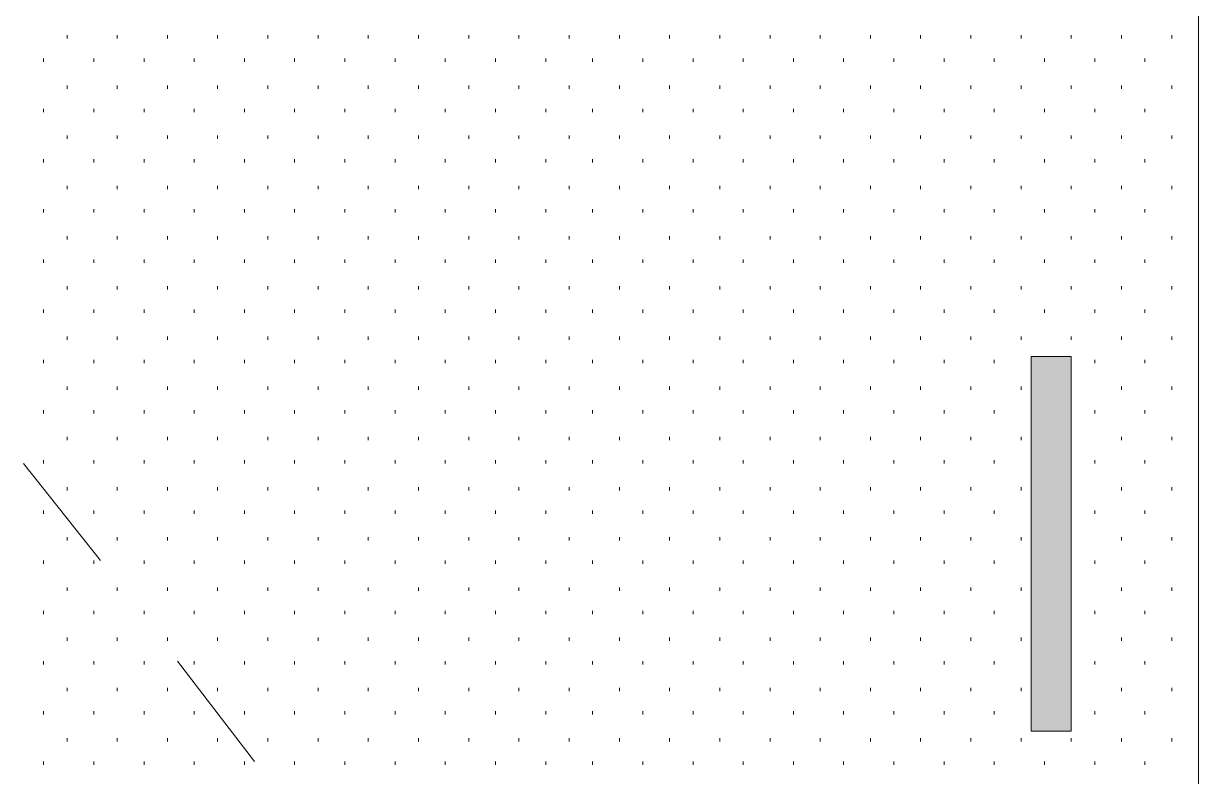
# Model space of a CAD drawing. Header units: inches. Extents: x -6061 to 13621, y -296 to 7483.
# Drawn here: x -5425.58 to -5397.47, y 636.41 to 654.43 of the extents above; entities that cross this region are included whole.
import ezdxf
from ezdxf.xclip import XClip

# ---------------------------------------------------------------- set-up
doc = ezdxf.new("R2010")
doc.units = ezdxf.units.IN
doc.header["$MEASUREMENT"] = 0
doc.header["$XCLIPFRAME"] = 0
doc.layers.get('0').update_dxf_attribs({"linetype": 'CONTINUOUS'})

# ---------------------------------------------------------------- blocks, each defined once
blk = doc.blocks.new('MF6_2')
at = {"true_color": 0xffffff}
blk.add_hatch(color=7, dxfattribs=at).paths.add_polyline_path([(332.486, 477.986), (351.536, 477.986), (351.536, 527.431), (332.486, 527.431)])

msp = doc.modelspace()

# ---------------------------------------------------------------- linework, layer by layer
at = {"color": 7, "linetype": 'Continuous', "lineweight": 9, "true_color": 0x000007}
for p, q in [((-5397.46881, 703.48371), (-5397.46881, 607.4552)), ((-5397.46881, 701.0009), (-5397.46881, 607.4552)), ((-5401.47334, 646.45928), (-5401.47334, 637.48914)), ((-5400.51225, 646.45928), (-5401.47334, 646.45928)), ((-5401.47334, 646.45928), (-5400.51225, 646.45928)), ((-5401.47334, 637.48914), (-5401.47334, 646.45928)), ((-5400.51225, 637.48914), (-5400.51225, 646.45928)), ((-5400.51225, 646.45928), (-5400.51225, 637.48914)), ((-5423.7385, 641.57376), (-5425.58058, 643.89638)), ((-5420.05433, 636.76833), (-5421.89642, 639.17104)), ((-5401.47334, 637.48914), (-5400.51225, 637.48914)), ((-5400.51225, 637.48914), (-5401.47334, 637.48914))]:
    msp.add_line(p, q, dxfattribs=at)
at = {"color": 7, "linetype": 'Continuous', "lineweight": 9, "true_color": 0xffffff}
for p, q in [((-5424.5394, 654.06787), (-5424.5394, 654.14796)), ((-5423.33805, 654.06787), (-5423.33805, 654.14796)), ((-5422.13669, 654.06787), (-5422.13669, 654.14796)), ((-5420.93533, 654.06787), (-5420.93533, 654.14796)), ((-5419.73397, 654.06787), (-5419.73397, 654.14796)), ((-5418.53262, 654.06787), (-5418.53262, 654.14796)), ((-5417.33126, 654.06787), (-5417.33126, 654.14796)), ((-5416.1299, 654.06787), (-5416.1299, 654.14796)), ((-5414.92854, 654.06787), (-5414.92854, 654.14796)), ((-5413.72719, 654.06787), (-5413.72719, 654.14796)), ((-5412.52583, 654.06787), (-5412.52583, 654.14796)), ((-5411.32447, 654.06787), (-5411.32447, 654.14796)), ((-5410.12311, 654.06787), (-5410.12311, 654.14796)), ((-5408.92176, 654.06787), (-5408.92176, 654.14796)), ((-5407.7204, 654.06787), (-5407.7204, 654.14796)), ((-5406.51904, 654.06787), (-5406.51904, 654.14796)), ((-5405.31768, 654.06787), (-5405.31768, 654.14796)), ((-5404.11633, 654.06787), (-5404.11633, 654.14796)), ((-5402.91497, 654.06787), (-5402.91497, 654.14796)), ((-5401.71361, 654.06787), (-5401.71361, 654.14796)), ((-5400.51225, 654.06787), (-5400.51225, 654.14796)), ((-5399.3109, 654.06787), (-5399.3109, 654.14796)), ((-5398.10954, 654.06787), (-5398.10954, 654.14796)), ((-5425.10004, 653.50724), (-5425.10004, 653.58733)), ((-5423.89868, 653.50724), (-5423.89868, 653.58733)), ((-5422.69732, 653.50724), (-5422.69732, 653.58733)), ((-5421.49596, 653.50724), (-5421.49596, 653.58733)), ((-5420.29461, 653.50724), (-5420.29461, 653.58733)), ((-5419.09325, 653.50724), (-5419.09325, 653.58733)), ((-5417.89189, 653.50724), (-5417.89189, 653.58733)), ((-5416.69053, 653.50724), (-5416.69053, 653.58733)), ((-5415.48918, 653.50724), (-5415.48918, 653.58733)), ((-5414.28782, 653.50724), (-5414.28782, 653.58733)), ((-5413.08646, 653.50724), (-5413.08646, 653.58733)), ((-5411.96519, 653.50724), (-5411.96519, 653.58733)), ((-5410.76384, 653.50724), (-5410.76384, 653.58733)), ((-5409.56248, 653.50724), (-5409.56248, 653.58733)), ((-5408.36112, 653.50724), (-5408.36112, 653.58733)), ((-5407.15976, 653.50724), (-5407.15976, 653.58733)), ((-5405.95841, 653.50724), (-5405.95841, 653.58733)), ((-5404.75705, 653.50724), (-5404.75705, 653.58733)), ((-5403.55569, 653.50724), (-5403.55569, 653.58733)), ((-5402.35433, 653.50724), (-5402.35433, 653.58733)), ((-5401.15298, 653.50724), (-5401.15298, 653.58733)), ((-5399.95162, 653.50724), (-5399.95162, 653.58733)), ((-5398.75026, 653.50724), (-5398.75026, 653.58733)), ((-5424.5394, 652.86652), (-5424.5394, 652.94661)), ((-5423.33805, 652.86652), (-5423.33805, 652.94661)), ((-5422.13669, 652.86652), (-5422.13669, 652.94661)), ((-5420.93533, 652.86652), (-5420.93533, 652.94661)), ((-5419.73397, 652.86652), (-5419.73397, 652.94661)), ((-5418.53262, 652.86652), (-5418.53262, 652.94661)), ((-5417.33126, 652.86652), (-5417.33126, 652.94661)), ((-5416.1299, 652.86652), (-5416.1299, 652.94661)), ((-5414.92854, 652.86652), (-5414.92854, 652.94661)), ((-5413.72719, 652.86652), (-5413.72719, 652.94661)), ((-5412.52583, 652.86652), (-5412.52583, 652.94661)), ((-5411.32447, 652.86652), (-5411.32447, 652.94661)), ((-5410.12311, 652.86652), (-5410.12311, 652.94661)), ((-5408.92176, 652.86652), (-5408.92176, 652.94661)), ((-5407.7204, 652.86652), (-5407.7204, 652.94661)), ((-5406.51904, 652.86652), (-5406.51904, 652.94661)), ((-5405.31768, 652.86652), (-5405.31768, 652.94661)), ((-5404.11633, 652.86652), (-5404.11633, 652.94661)), ((-5402.91497, 652.86652), (-5402.91497, 652.94661)), ((-5401.71361, 652.86652), (-5401.71361, 652.94661)), ((-5400.51225, 652.86652), (-5400.51225, 652.94661)), ((-5399.3109, 652.86652), (-5399.3109, 652.94661)), ((-5398.10954, 652.86652), (-5398.10954, 652.94661)), ((-5425.10004, 652.30588), (-5425.10004, 652.38597)), ((-5423.89868, 652.30588), (-5423.89868, 652.38597)), ((-5422.69732, 652.30588), (-5422.69732, 652.38597)), ((-5421.49596, 652.30588), (-5421.49596, 652.38597)), ((-5420.29461, 652.30588), (-5420.29461, 652.38597)), ((-5419.09325, 652.30588), (-5419.09325, 652.38597)), ((-5417.89189, 652.30588), (-5417.89189, 652.38597)), ((-5416.69053, 652.30588), (-5416.69053, 652.38597)), ((-5415.48918, 652.30588), (-5415.48918, 652.38597)), ((-5414.28782, 652.30588), (-5414.28782, 652.38597)), ((-5413.08646, 652.30588), (-5413.08646, 652.38597)), ((-5411.96519, 652.30588), (-5411.96519, 652.38597)), ((-5410.76384, 652.30588), (-5410.76384, 652.38597)), ((-5409.56248, 652.30588), (-5409.56248, 652.38597)), ((-5408.36112, 652.30588), (-5408.36112, 652.38597)), ((-5407.15976, 652.30588), (-5407.15976, 652.38597)), ((-5405.95841, 652.30588), (-5405.95841, 652.38597)), ((-5404.75705, 652.30588), (-5404.75705, 652.38597)), ((-5403.55569, 652.30588), (-5403.55569, 652.38597)), ((-5402.35433, 652.30588), (-5402.35433, 652.38597)), ((-5401.15298, 652.30588), (-5401.15298, 652.38597)), ((-5399.95162, 652.30588), (-5399.95162, 652.38597)), ((-5398.75026, 652.30588), (-5398.75026, 652.38597)), ((-5424.5394, 651.66516), (-5424.5394, 651.74525)), ((-5423.33805, 651.66516), (-5423.33805, 651.74525)), ((-5422.13669, 651.66516), (-5422.13669, 651.74525)), ((-5420.93533, 651.66516), (-5420.93533, 651.74525)), ((-5419.73397, 651.66516), (-5419.73397, 651.74525)), ((-5418.53262, 651.66516), (-5418.53262, 651.74525)), ((-5417.33126, 651.66516), (-5417.33126, 651.74525)), ((-5416.1299, 651.66516), (-5416.1299, 651.74525)), ((-5414.92854, 651.66516), (-5414.92854, 651.74525)), ((-5413.72719, 651.66516), (-5413.72719, 651.74525)), ((-5412.52583, 651.66516), (-5412.52583, 651.74525)), ((-5411.32447, 651.66516), (-5411.32447, 651.74525)), ((-5410.12311, 651.66516), (-5410.12311, 651.74525)), ((-5408.92176, 651.66516), (-5408.92176, 651.74525)), ((-5407.7204, 651.66516), (-5407.7204, 651.74525)), ((-5406.51904, 651.66516), (-5406.51904, 651.74525)), ((-5405.31768, 651.66516), (-5405.31768, 651.74525)), ((-5404.11633, 651.66516), (-5404.11633, 651.74525)), ((-5402.91497, 651.66516), (-5402.91497, 651.74525)), ((-5401.71361, 651.66516), (-5401.71361, 651.74525)), ((-5400.51225, 651.66516), (-5400.51225, 651.74525)), ((-5399.3109, 651.66516), (-5399.3109, 651.74525)), ((-5398.10954, 651.66516), (-5398.10954, 651.74525)), ((-5425.10004, 651.10452), (-5425.10004, 651.18462)), ((-5423.89868, 651.10452), (-5423.89868, 651.18462)), ((-5422.69732, 651.10452), (-5422.69732, 651.18462)), ((-5421.49596, 651.10452), (-5421.49596, 651.18462)), ((-5420.29461, 651.10452), (-5420.29461, 651.18462)), ((-5419.09325, 651.10452), (-5419.09325, 651.18462)), ((-5417.89189, 651.10452), (-5417.89189, 651.18462)), ((-5416.69053, 651.10452), (-5416.69053, 651.18462)), ((-5415.48918, 651.10452), (-5415.48918, 651.18462)), ((-5414.28782, 651.10452), (-5414.28782, 651.18462)), ((-5413.08646, 651.10452), (-5413.08646, 651.18462)), ((-5411.96519, 651.10452), (-5411.96519, 651.18462)), ((-5410.76384, 651.10452), (-5410.76384, 651.18462)), ((-5409.56248, 651.10452), (-5409.56248, 651.18462)), ((-5408.36112, 651.10452), (-5408.36112, 651.18462)), ((-5407.15976, 651.10452), (-5407.15976, 651.18462)), ((-5405.95841, 651.10452), (-5405.95841, 651.18462)), ((-5404.75705, 651.10452), (-5404.75705, 651.18462)), ((-5403.55569, 651.10452), (-5403.55569, 651.18462)), ((-5402.35433, 651.10452), (-5402.35433, 651.18462)), ((-5401.15298, 651.10452), (-5401.15298, 651.18462)), ((-5399.95162, 651.10452), (-5399.95162, 651.18462)), ((-5398.75026, 651.10452), (-5398.75026, 651.18462)), ((-5424.5394, 650.4638), (-5424.5394, 650.54389)), ((-5423.33805, 650.4638), (-5423.33805, 650.54389)), ((-5422.13669, 650.4638), (-5422.13669, 650.54389)), ((-5420.93533, 650.4638), (-5420.93533, 650.54389)), ((-5419.73397, 650.4638), (-5419.73397, 650.54389)), ((-5418.53262, 650.4638), (-5418.53262, 650.54389)), ((-5417.33126, 650.4638), (-5417.33126, 650.54389)), ((-5416.1299, 650.4638), (-5416.1299, 650.54389)), ((-5414.92854, 650.4638), (-5414.92854, 650.54389)), ((-5413.72719, 650.4638), (-5413.72719, 650.54389)), ((-5412.52583, 650.4638), (-5412.52583, 650.54389)), ((-5411.32447, 650.4638), (-5411.32447, 650.54389)), ((-5410.12311, 650.4638), (-5410.12311, 650.54389)), ((-5408.92176, 650.4638), (-5408.92176, 650.54389)), ((-5407.7204, 650.4638), (-5407.7204, 650.54389)), ((-5406.51904, 650.4638), (-5406.51904, 650.54389)), ((-5405.31768, 650.4638), (-5405.31768, 650.54389)), ((-5404.11633, 650.4638), (-5404.11633, 650.54389)), ((-5402.91497, 650.4638), (-5402.91497, 650.54389)), ((-5401.71361, 650.4638), (-5401.71361, 650.54389)), ((-5400.51225, 650.4638), (-5400.51225, 650.54389)), ((-5399.3109, 650.4638), (-5399.3109, 650.54389)), ((-5398.10954, 650.4638), (-5398.10954, 650.54389)), ((-5425.10004, 649.90317), (-5425.10004, 649.98326)), ((-5423.89868, 649.90317), (-5423.89868, 649.98326)), ((-5422.69732, 649.90317), (-5422.69732, 649.98326)), ((-5421.49596, 649.90317), (-5421.49596, 649.98326)), ((-5420.29461, 649.90317), (-5420.29461, 649.98326)), ((-5419.09325, 649.90317), (-5419.09325, 649.98326)), ((-5417.89189, 649.90317), (-5417.89189, 649.98326)), ((-5416.69053, 649.90317), (-5416.69053, 649.98326)), ((-5415.48918, 649.90317), (-5415.48918, 649.98326)), ((-5414.28782, 649.90317), (-5414.28782, 649.98326)), ((-5413.08646, 649.90317), (-5413.08646, 649.98326)), ((-5411.96519, 649.90317), (-5411.96519, 649.98326)), ((-5410.76384, 649.90317), (-5410.76384, 649.98326)), ((-5409.56248, 649.90317), (-5409.56248, 649.98326)), ((-5408.36112, 649.90317), (-5408.36112, 649.98326)), ((-5407.15976, 649.90317), (-5407.15976, 649.98326)), ((-5405.95841, 649.90317), (-5405.95841, 649.98326)), ((-5404.75705, 649.90317), (-5404.75705, 649.98326)), ((-5403.55569, 649.90317), (-5403.55569, 649.98326)), ((-5402.35433, 649.90317), (-5402.35433, 649.98326)), ((-5401.15298, 649.90317), (-5401.15298, 649.98326)), ((-5399.95162, 649.90317), (-5399.95162, 649.98326)), ((-5398.75026, 649.90317), (-5398.75026, 649.98326)), ((-5424.5394, 649.26244), (-5424.5394, 649.34253)), ((-5423.33805, 649.26244), (-5423.33805, 649.34253)), ((-5422.13669, 649.26244), (-5422.13669, 649.34253)), ((-5420.93533, 649.26244), (-5420.93533, 649.34253)), ((-5419.73397, 649.26244), (-5419.73397, 649.34253)), ((-5418.53262, 649.26244), (-5418.53262, 649.34253)), ((-5417.33126, 649.26244), (-5417.33126, 649.34253)), ((-5416.1299, 649.26244), (-5416.1299, 649.34253)), ((-5414.92854, 649.26244), (-5414.92854, 649.34253)), ((-5413.72719, 649.26244), (-5413.72719, 649.34253)), ((-5412.52583, 649.26244), (-5412.52583, 649.34253)), ((-5411.32447, 649.26244), (-5411.32447, 649.34253)), ((-5410.12311, 649.26244), (-5410.12311, 649.34253)), ((-5408.92176, 649.26244), (-5408.92176, 649.34253)), ((-5407.7204, 649.26244), (-5407.7204, 649.34253)), ((-5406.51904, 649.26244), (-5406.51904, 649.34253)), ((-5405.31768, 649.26244), (-5405.31768, 649.34253)), ((-5404.11633, 649.26244), (-5404.11633, 649.34253)), ((-5402.91497, 649.26244), (-5402.91497, 649.34253)), ((-5401.71361, 649.26244), (-5401.71361, 649.34253)), ((-5400.51225, 649.26244), (-5400.51225, 649.34253)), ((-5399.3109, 649.26244), (-5399.3109, 649.34253)), ((-5398.10954, 649.26244), (-5398.10954, 649.34253)), ((-5425.10004, 648.70181), (-5425.10004, 648.7819)), ((-5423.89868, 648.70181), (-5423.89868, 648.7819)), ((-5422.69732, 648.70181), (-5422.69732, 648.7819)), ((-5421.49596, 648.70181), (-5421.49596, 648.7819)), ((-5420.29461, 648.70181), (-5420.29461, 648.7819)), ((-5419.09325, 648.70181), (-5419.09325, 648.7819)), ((-5417.89189, 648.70181), (-5417.89189, 648.7819)), ((-5416.69053, 648.70181), (-5416.69053, 648.7819)), ((-5415.48918, 648.70181), (-5415.48918, 648.7819)), ((-5414.28782, 648.70181), (-5414.28782, 648.7819)), ((-5413.08646, 648.70181), (-5413.08646, 648.7819)), ((-5411.96519, 648.70181), (-5411.96519, 648.7819)), ((-5410.76384, 648.70181), (-5410.76384, 648.7819)), ((-5409.56248, 648.70181), (-5409.56248, 648.7819)), ((-5408.36112, 648.70181), (-5408.36112, 648.7819)), ((-5407.15976, 648.70181), (-5407.15976, 648.7819)), ((-5405.95841, 648.70181), (-5405.95841, 648.7819)), ((-5404.75705, 648.70181), (-5404.75705, 648.7819)), ((-5403.55569, 648.70181), (-5403.55569, 648.7819)), ((-5402.35433, 648.70181), (-5402.35433, 648.7819)), ((-5401.15298, 648.70181), (-5401.15298, 648.7819)), ((-5399.95162, 648.70181), (-5399.95162, 648.7819)), ((-5398.75026, 648.70181), (-5398.75026, 648.7819)), ((-5424.5394, 648.06109), (-5424.5394, 648.14118)), ((-5423.33805, 648.06109), (-5423.33805, 648.14118)), ((-5422.13669, 648.06109), (-5422.13669, 648.14118)), ((-5420.93533, 648.06109), (-5420.93533, 648.14118)), ((-5419.73397, 648.06109), (-5419.73397, 648.14118)), ((-5418.53262, 648.06109), (-5418.53262, 648.14118)), ((-5417.33126, 648.06109), (-5417.33126, 648.14118)), ((-5416.1299, 648.06109), (-5416.1299, 648.14118)), ((-5414.92854, 648.06109), (-5414.92854, 648.14118)), ((-5413.72719, 648.06109), (-5413.72719, 648.14118)), ((-5412.52583, 648.06109), (-5412.52583, 648.14118)), ((-5411.32447, 648.06109), (-5411.32447, 648.14118)), ((-5410.12311, 648.06109), (-5410.12311, 648.14118)), ((-5408.92176, 648.06109), (-5408.92176, 648.14118)), ((-5407.7204, 648.06109), (-5407.7204, 648.14118)), ((-5406.51904, 648.06109), (-5406.51904, 648.14118)), ((-5405.31768, 648.06109), (-5405.31768, 648.14118)), ((-5404.11633, 648.06109), (-5404.11633, 648.14118)), ((-5402.91497, 648.06109), (-5402.91497, 648.14118)), ((-5401.71361, 648.06109), (-5401.71361, 648.14118)), ((-5400.51225, 648.06109), (-5400.51225, 648.14118)), ((-5399.3109, 648.06109), (-5399.3109, 648.14118)), ((-5398.10954, 648.06109), (-5398.10954, 648.14118)), ((-5425.10004, 647.50045), (-5425.10004, 647.58054)), ((-5423.89868, 647.50045), (-5423.89868, 647.58054)), ((-5422.69732, 647.50045), (-5422.69732, 647.58054)), ((-5421.49596, 647.50045), (-5421.49596, 647.58054)), ((-5420.29461, 647.50045), (-5420.29461, 647.58054)), ((-5419.09325, 647.50045), (-5419.09325, 647.58054)), ((-5417.89189, 647.50045), (-5417.89189, 647.58054)), ((-5416.69053, 647.50045), (-5416.69053, 647.58054)), ((-5415.48918, 647.50045), (-5415.48918, 647.58054)), ((-5414.28782, 647.50045), (-5414.28782, 647.58054)), ((-5413.08646, 647.50045), (-5413.08646, 647.58054)), ((-5411.96519, 647.50045), (-5411.96519, 647.58054)), ((-5410.76384, 647.50045), (-5410.76384, 647.58054)), ((-5409.56248, 647.50045), (-5409.56248, 647.58054)), ((-5408.36112, 647.50045), (-5408.36112, 647.58054)), ((-5407.15976, 647.50045), (-5407.15976, 647.58054)), ((-5405.95841, 647.50045), (-5405.95841, 647.58054)), ((-5404.75705, 647.50045), (-5404.75705, 647.58054)), ((-5403.55569, 647.50045), (-5403.55569, 647.58054)), ((-5402.35433, 647.50045), (-5402.35433, 647.58054)), ((-5401.15298, 647.50045), (-5401.15298, 647.58054)), ((-5399.95162, 647.50045), (-5399.95162, 647.58054)), ((-5398.75026, 647.50045), (-5398.75026, 647.58054)), ((-5424.5394, 646.85973), (-5424.5394, 646.93982)), ((-5423.33805, 646.85973), (-5423.33805, 646.93982)), ((-5422.13669, 646.85973), (-5422.13669, 646.93982)), ((-5420.93533, 646.85973), (-5420.93533, 646.93982)), ((-5419.73397, 646.85973), (-5419.73397, 646.93982)), ((-5418.53262, 646.85973), (-5418.53262, 646.93982)), ((-5417.33126, 646.85973), (-5417.33126, 646.93982)), ((-5416.1299, 646.85973), (-5416.1299, 646.93982)), ((-5414.92854, 646.85973), (-5414.92854, 646.93982)), ((-5413.72719, 646.85973), (-5413.72719, 646.93982)), ((-5412.52583, 646.85973), (-5412.52583, 646.93982)), ((-5411.32447, 646.85973), (-5411.32447, 646.93982)), ((-5410.12311, 646.85973), (-5410.12311, 646.93982)), ((-5408.92176, 646.85973), (-5408.92176, 646.93982)), ((-5407.7204, 646.85973), (-5407.7204, 646.93982)), ((-5406.51904, 646.85973), (-5406.51904, 646.93982)), ((-5405.31768, 646.85973), (-5405.31768, 646.93982)), ((-5404.11633, 646.85973), (-5404.11633, 646.93982)), ((-5402.91497, 646.85973), (-5402.91497, 646.93982)), ((-5401.71361, 646.85973), (-5401.71361, 646.93982)), ((-5400.51225, 646.85973), (-5400.51225, 646.93982)), ((-5399.3109, 646.85973), (-5399.3109, 646.93982)), ((-5398.10954, 646.85973), (-5398.10954, 646.93982)), ((-5425.10004, 646.29909), (-5425.10004, 646.37919)), ((-5423.89868, 646.29909), (-5423.89868, 646.37919)), ((-5422.69732, 646.29909), (-5422.69732, 646.37919)), ((-5421.49596, 646.29909), (-5421.49596, 646.37919)), ((-5420.29461, 646.29909), (-5420.29461, 646.37919)), ((-5419.09325, 646.29909), (-5419.09325, 646.37919)), ((-5417.89189, 646.29909), (-5417.89189, 646.37919)), ((-5416.69053, 646.29909), (-5416.69053, 646.37919)), ((-5415.48918, 646.29909), (-5415.48918, 646.37919)), ((-5414.28782, 646.29909), (-5414.28782, 646.37919)), ((-5413.08646, 646.29909), (-5413.08646, 646.37919)), ((-5411.96519, 646.29909), (-5411.96519, 646.37919)), ((-5410.76384, 646.29909), (-5410.76384, 646.37919)), ((-5409.56248, 646.29909), (-5409.56248, 646.37919)), ((-5408.36112, 646.29909), (-5408.36112, 646.37919)), ((-5407.15976, 646.29909), (-5407.15976, 646.37919)), ((-5405.95841, 646.29909), (-5405.95841, 646.37919)), ((-5404.75705, 646.29909), (-5404.75705, 646.37919)), ((-5403.55569, 646.29909), (-5403.55569, 646.37919)), ((-5402.35433, 646.29909), (-5402.35433, 646.37919)), ((-5399.95162, 646.29909), (-5399.95162, 646.37919)), ((-5398.75026, 646.29909), (-5398.75026, 646.37919)), ((-5424.5394, 645.65837), (-5424.5394, 645.73846)), ((-5423.33805, 645.65837), (-5423.33805, 645.73846)), ((-5422.13669, 645.65837), (-5422.13669, 645.73846)), ((-5420.93533, 645.65837), (-5420.93533, 645.73846)), ((-5419.73397, 645.65837), (-5419.73397, 645.73846)), ((-5418.53262, 645.65837), (-5418.53262, 645.73846)), ((-5417.33126, 645.65837), (-5417.33126, 645.73846)), ((-5416.1299, 645.65837), (-5416.1299, 645.73846)), ((-5414.92854, 645.65837), (-5414.92854, 645.73846)), ((-5413.72719, 645.65837), (-5413.72719, 645.73846)), ((-5412.52583, 645.65837), (-5412.52583, 645.73846)), ((-5411.32447, 645.65837), (-5411.32447, 645.73846)), ((-5410.12311, 645.65837), (-5410.12311, 645.73846)), ((-5408.92176, 645.65837), (-5408.92176, 645.73846)), ((-5407.7204, 645.65837), (-5407.7204, 645.73846)), ((-5406.51904, 645.65837), (-5406.51904, 645.73846)), ((-5405.31768, 645.65837), (-5405.31768, 645.73846)), ((-5404.11633, 645.65837), (-5404.11633, 645.73846)), ((-5402.91497, 645.65837), (-5402.91497, 645.73846)), ((-5401.71361, 645.65837), (-5401.71361, 645.73846)), ((-5399.3109, 645.65837), (-5399.3109, 645.73846)), ((-5398.10954, 645.65837), (-5398.10954, 645.73846)), ((-5425.10004, 645.09774), (-5425.10004, 645.17783)), ((-5423.89868, 645.09774), (-5423.89868, 645.17783)), ((-5422.69732, 645.09774), (-5422.69732, 645.17783)), ((-5421.49596, 645.09774), (-5421.49596, 645.17783)), ((-5420.29461, 645.09774), (-5420.29461, 645.17783)), ((-5419.09325, 645.09774), (-5419.09325, 645.17783)), ((-5417.89189, 645.09774), (-5417.89189, 645.17783)), ((-5416.69053, 645.09774), (-5416.69053, 645.17783)), ((-5415.48918, 645.09774), (-5415.48918, 645.17783)), ((-5414.28782, 645.09774), (-5414.28782, 645.17783)), ((-5413.08646, 645.09774), (-5413.08646, 645.17783)), ((-5411.96519, 645.09774), (-5411.96519, 645.17783)), ((-5410.76384, 645.09774), (-5410.76384, 645.17783)), ((-5409.56248, 645.09774), (-5409.56248, 645.17783)), ((-5408.36112, 645.09774), (-5408.36112, 645.17783)), ((-5407.15976, 645.09774), (-5407.15976, 645.17783)), ((-5405.95841, 645.09774), (-5405.95841, 645.17783)), ((-5404.75705, 645.09774), (-5404.75705, 645.17783)), ((-5403.55569, 645.09774), (-5403.55569, 645.17783)), ((-5402.35433, 645.09774), (-5402.35433, 645.17783)), ((-5399.95162, 645.09774), (-5399.95162, 645.17783)), ((-5398.75026, 645.09774), (-5398.75026, 645.17783)), ((-5424.5394, 644.45701), (-5424.5394, 644.5371)), ((-5423.33805, 644.45701), (-5423.33805, 644.5371)), ((-5422.13669, 644.45701), (-5422.13669, 644.5371)), ((-5420.93533, 644.45701), (-5420.93533, 644.5371)), ((-5419.73397, 644.45701), (-5419.73397, 644.5371)), ((-5418.53262, 644.45701), (-5418.53262, 644.5371)), ((-5417.33126, 644.45701), (-5417.33126, 644.5371)), ((-5416.1299, 644.45701), (-5416.1299, 644.5371)), ((-5414.92854, 644.45701), (-5414.92854, 644.5371)), ((-5413.72719, 644.45701), (-5413.72719, 644.5371)), ((-5412.52583, 644.45701), (-5412.52583, 644.5371)), ((-5411.32447, 644.45701), (-5411.32447, 644.5371)), ((-5410.12311, 644.45701), (-5410.12311, 644.5371)), ((-5408.92176, 644.45701), (-5408.92176, 644.5371)), ((-5407.7204, 644.45701), (-5407.7204, 644.5371)), ((-5406.51904, 644.45701), (-5406.51904, 644.5371)), ((-5405.31768, 644.45701), (-5405.31768, 644.5371)), ((-5404.11633, 644.45701), (-5404.11633, 644.5371)), ((-5402.91497, 644.45701), (-5402.91497, 644.5371)), ((-5401.71361, 644.45701), (-5401.71361, 644.5371)), ((-5399.3109, 644.45701), (-5399.3109, 644.5371)), ((-5398.10954, 644.45701), (-5398.10954, 644.5371)), ((-5425.10004, 643.89638), (-5425.10004, 643.97647)), ((-5423.89868, 643.89638), (-5423.89868, 643.97647)), ((-5422.69732, 643.89638), (-5422.69732, 643.97647)), ((-5421.49596, 643.89638), (-5421.49596, 643.97647)), ((-5420.29461, 643.89638), (-5420.29461, 643.97647)), ((-5419.09325, 643.89638), (-5419.09325, 643.97647)), ((-5417.89189, 643.89638), (-5417.89189, 643.97647)), ((-5416.69053, 643.89638), (-5416.69053, 643.97647)), ((-5415.48918, 643.89638), (-5415.48918, 643.97647)), ((-5414.28782, 643.89638), (-5414.28782, 643.97647)), ((-5413.08646, 643.89638), (-5413.08646, 643.97647)), ((-5411.96519, 643.89638), (-5411.96519, 643.97647)), ((-5410.76384, 643.89638), (-5410.76384, 643.97647)), ((-5409.56248, 643.89638), (-5409.56248, 643.97647)), ((-5408.36112, 643.89638), (-5408.36112, 643.97647)), ((-5407.15976, 643.89638), (-5407.15976, 643.97647)), ((-5405.95841, 643.89638), (-5405.95841, 643.97647)), ((-5404.75705, 643.89638), (-5404.75705, 643.97647)), ((-5403.55569, 643.89638), (-5403.55569, 643.97647)), ((-5402.35433, 643.89638), (-5402.35433, 643.97647)), ((-5399.95162, 643.89638), (-5399.95162, 643.97647)), ((-5398.75026, 643.89638), (-5398.75026, 643.97647)), ((-5424.5394, 643.25566), (-5424.5394, 643.33575)), ((-5423.33805, 643.25566), (-5423.33805, 643.33575)), ((-5422.13669, 643.25566), (-5422.13669, 643.33575)), ((-5420.93533, 643.25566), (-5420.93533, 643.33575)), ((-5419.73397, 643.25566), (-5419.73397, 643.33575)), ((-5418.53262, 643.25566), (-5418.53262, 643.33575)), ((-5417.33126, 643.25566), (-5417.33126, 643.33575)), ((-5416.1299, 643.25566), (-5416.1299, 643.33575)), ((-5414.92854, 643.25566), (-5414.92854, 643.33575)), ((-5413.72719, 643.25566), (-5413.72719, 643.33575)), ((-5412.52583, 643.25566), (-5412.52583, 643.33575)), ((-5411.32447, 643.25566), (-5411.32447, 643.33575)), ((-5410.12311, 643.25566), (-5410.12311, 643.33575)), ((-5408.92176, 643.25566), (-5408.92176, 643.33575)), ((-5407.7204, 643.25566), (-5407.7204, 643.33575)), ((-5406.51904, 643.25566), (-5406.51904, 643.33575)), ((-5405.31768, 643.25566), (-5405.31768, 643.33575)), ((-5404.11633, 643.25566), (-5404.11633, 643.33575)), ((-5402.91497, 643.25566), (-5402.91497, 643.33575)), ((-5401.71361, 643.25566), (-5401.71361, 643.33575)), ((-5399.3109, 643.25566), (-5399.3109, 643.33575)), ((-5398.10954, 643.25566), (-5398.10954, 643.33575)), ((-5425.10004, 642.69502), (-5425.10004, 642.77511)), ((-5423.89868, 642.69502), (-5423.89868, 642.77511)), ((-5422.69732, 642.69502), (-5422.69732, 642.77511)), ((-5421.49596, 642.69502), (-5421.49596, 642.77511)), ((-5420.29461, 642.69502), (-5420.29461, 642.77511)), ((-5419.09325, 642.69502), (-5419.09325, 642.77511)), ((-5417.89189, 642.69502), (-5417.89189, 642.77511)), ((-5416.69053, 642.69502), (-5416.69053, 642.77511)), ((-5415.48918, 642.69502), (-5415.48918, 642.77511)), ((-5414.28782, 642.69502), (-5414.28782, 642.77511)), ((-5413.08646, 642.69502), (-5413.08646, 642.77511)), ((-5411.96519, 642.69502), (-5411.96519, 642.77511)), ((-5410.76384, 642.69502), (-5410.76384, 642.77511)), ((-5409.56248, 642.69502), (-5409.56248, 642.77511)), ((-5408.36112, 642.69502), (-5408.36112, 642.77511)), ((-5407.15976, 642.69502), (-5407.15976, 642.77511)), ((-5405.95841, 642.69502), (-5405.95841, 642.77511)), ((-5404.75705, 642.69502), (-5404.75705, 642.77511)), ((-5403.55569, 642.69502), (-5403.55569, 642.77511)), ((-5402.35433, 642.69502), (-5402.35433, 642.77511)), ((-5399.95162, 642.69502), (-5399.95162, 642.77511)), ((-5398.75026, 642.69502), (-5398.75026, 642.77511)), ((-5424.5394, 642.0543), (-5424.5394, 642.13439)), ((-5423.33805, 642.0543), (-5423.33805, 642.13439)), ((-5422.13669, 642.0543), (-5422.13669, 642.13439)), ((-5420.93533, 642.0543), (-5420.93533, 642.13439)), ((-5419.73397, 642.0543), (-5419.73397, 642.13439)), ((-5418.53262, 642.0543), (-5418.53262, 642.13439)), ((-5417.33126, 642.0543), (-5417.33126, 642.13439)), ((-5416.1299, 642.0543), (-5416.1299, 642.13439)), ((-5414.92854, 642.0543), (-5414.92854, 642.13439)), ((-5413.72719, 642.0543), (-5413.72719, 642.13439)), ((-5412.52583, 642.0543), (-5412.52583, 642.13439)), ((-5411.32447, 642.0543), (-5411.32447, 642.13439)), ((-5410.12311, 642.0543), (-5410.12311, 642.13439)), ((-5408.92176, 642.0543), (-5408.92176, 642.13439)), ((-5407.7204, 642.0543), (-5407.7204, 642.13439)), ((-5406.51904, 642.0543), (-5406.51904, 642.13439)), ((-5405.31768, 642.0543), (-5405.31768, 642.13439)), ((-5404.11633, 642.0543), (-5404.11633, 642.13439)), ((-5402.91497, 642.0543), (-5402.91497, 642.13439)), ((-5401.71361, 642.0543), (-5401.71361, 642.13439)), ((-5399.3109, 642.0543), (-5399.3109, 642.13439)), ((-5398.10954, 642.0543), (-5398.10954, 642.13439)), ((-5425.10004, 641.49366), (-5425.10004, 641.57376)), ((-5423.89868, 641.49366), (-5423.89868, 641.57376)), ((-5422.69732, 641.49366), (-5422.69732, 641.57376)), ((-5421.49596, 641.49366), (-5421.49596, 641.57376)), ((-5420.29461, 641.49366), (-5420.29461, 641.57376)), ((-5419.09325, 641.49366), (-5419.09325, 641.57376)), ((-5417.89189, 641.49366), (-5417.89189, 641.57376)), ((-5416.69053, 641.49366), (-5416.69053, 641.57376)), ((-5415.48918, 641.49366), (-5415.48918, 641.57376)), ((-5414.28782, 641.49366), (-5414.28782, 641.57376)), ((-5413.08646, 641.49366), (-5413.08646, 641.57376)), ((-5411.96519, 641.49366), (-5411.96519, 641.57376)), ((-5410.76384, 641.49366), (-5410.76384, 641.57376)), ((-5409.56248, 641.49366), (-5409.56248, 641.57376)), ((-5408.36112, 641.49366), (-5408.36112, 641.57376)), ((-5407.15976, 641.49366), (-5407.15976, 641.57376)), ((-5405.95841, 641.49366), (-5405.95841, 641.57376)), ((-5404.75705, 641.49366), (-5404.75705, 641.57376)), ((-5403.55569, 641.49366), (-5403.55569, 641.57376)), ((-5402.35433, 641.49366), (-5402.35433, 641.57376)), ((-5399.95162, 641.49366), (-5399.95162, 641.57376)), ((-5398.75026, 641.49366), (-5398.75026, 641.57376)), ((-5424.5394, 640.85294), (-5424.5394, 640.93303)), ((-5423.33805, 640.85294), (-5423.33805, 640.93303)), ((-5422.13669, 640.85294), (-5422.13669, 640.93303)), ((-5420.93533, 640.85294), (-5420.93533, 640.93303)), ((-5419.73397, 640.85294), (-5419.73397, 640.93303)), ((-5418.53262, 640.85294), (-5418.53262, 640.93303)), ((-5417.33126, 640.85294), (-5417.33126, 640.93303)), ((-5416.1299, 640.85294), (-5416.1299, 640.93303)), ((-5414.92854, 640.85294), (-5414.92854, 640.93303)), ((-5413.72719, 640.85294), (-5413.72719, 640.93303)), ((-5412.52583, 640.85294), (-5412.52583, 640.93303)), ((-5411.32447, 640.85294), (-5411.32447, 640.93303)), ((-5410.12311, 640.85294), (-5410.12311, 640.93303)), ((-5408.92176, 640.85294), (-5408.92176, 640.93303)), ((-5407.7204, 640.85294), (-5407.7204, 640.93303)), ((-5406.51904, 640.85294), (-5406.51904, 640.93303)), ((-5405.31768, 640.85294), (-5405.31768, 640.93303)), ((-5404.11633, 640.85294), (-5404.11633, 640.93303)), ((-5402.91497, 640.85294), (-5402.91497, 640.93303)), ((-5401.71361, 640.85294), (-5401.71361, 640.93303)), ((-5399.3109, 640.85294), (-5399.3109, 640.93303)), ((-5398.10954, 640.85294), (-5398.10954, 640.93303)), ((-5425.10004, 640.29231), (-5425.10004, 640.3724)), ((-5423.89868, 640.29231), (-5423.89868, 640.3724)), ((-5422.69732, 640.29231), (-5422.69732, 640.3724)), ((-5421.49596, 640.29231), (-5421.49596, 640.3724)), ((-5420.29461, 640.29231), (-5420.29461, 640.3724)), ((-5419.09325, 640.29231), (-5419.09325, 640.3724)), ((-5417.89189, 640.29231), (-5417.89189, 640.3724)), ((-5416.69053, 640.29231), (-5416.69053, 640.3724)), ((-5415.48918, 640.29231), (-5415.48918, 640.3724)), ((-5414.28782, 640.29231), (-5414.28782, 640.3724)), ((-5413.08646, 640.29231), (-5413.08646, 640.3724)), ((-5411.96519, 640.29231), (-5411.96519, 640.3724)), ((-5410.76384, 640.29231), (-5410.76384, 640.3724)), ((-5409.56248, 640.29231), (-5409.56248, 640.3724)), ((-5408.36112, 640.29231), (-5408.36112, 640.3724)), ((-5407.15976, 640.29231), (-5407.15976, 640.3724)), ((-5405.95841, 640.29231), (-5405.95841, 640.3724)), ((-5404.75705, 640.29231), (-5404.75705, 640.3724)), ((-5403.55569, 640.29231), (-5403.55569, 640.3724)), ((-5402.35433, 640.29231), (-5402.35433, 640.3724)), ((-5399.95162, 640.29231), (-5399.95162, 640.3724)), ((-5398.75026, 640.29231), (-5398.75026, 640.3724)), ((-5424.5394, 639.65158), (-5424.5394, 639.73167)), ((-5423.33805, 639.65158), (-5423.33805, 639.73167)), ((-5422.13669, 639.65158), (-5422.13669, 639.73167)), ((-5420.93533, 639.65158), (-5420.93533, 639.73167)), ((-5419.73397, 639.65158), (-5419.73397, 639.73167)), ((-5418.53262, 639.65158), (-5418.53262, 639.73167)), ((-5417.33126, 639.65158), (-5417.33126, 639.73167)), ((-5416.1299, 639.65158), (-5416.1299, 639.73167)), ((-5414.92854, 639.65158), (-5414.92854, 639.73167)), ((-5413.72719, 639.65158), (-5413.72719, 639.73167)), ((-5412.52583, 639.65158), (-5412.52583, 639.73167)), ((-5411.32447, 639.65158), (-5411.32447, 639.73167)), ((-5410.12311, 639.65158), (-5410.12311, 639.73167)), ((-5408.92176, 639.65158), (-5408.92176, 639.73167)), ((-5407.7204, 639.65158), (-5407.7204, 639.73167)), ((-5406.51904, 639.65158), (-5406.51904, 639.73167)), ((-5405.31768, 639.65158), (-5405.31768, 639.73167)), ((-5404.11633, 639.65158), (-5404.11633, 639.73167)), ((-5402.91497, 639.65158), (-5402.91497, 639.73167)), ((-5401.71361, 639.65158), (-5401.71361, 639.73167)), ((-5399.3109, 639.65158), (-5399.3109, 639.73167)), ((-5398.10954, 639.65158), (-5398.10954, 639.73167)), ((-5425.10004, 639.09095), (-5425.10004, 639.17104)), ((-5423.89868, 639.09095), (-5423.89868, 639.17104)), ((-5422.69732, 639.09095), (-5422.69732, 639.17104)), ((-5421.49596, 639.09095), (-5421.49596, 639.17104)), ((-5420.29461, 639.09095), (-5420.29461, 639.17104)), ((-5419.09325, 639.09095), (-5419.09325, 639.17104)), ((-5417.89189, 639.09095), (-5417.89189, 639.17104)), ((-5416.69053, 639.09095), (-5416.69053, 639.17104)), ((-5415.48918, 639.09095), (-5415.48918, 639.17104)), ((-5414.28782, 639.09095), (-5414.28782, 639.17104)), ((-5413.08646, 639.09095), (-5413.08646, 639.17104)), ((-5411.96519, 639.09095), (-5411.96519, 639.17104)), ((-5410.76384, 639.09095), (-5410.76384, 639.17104)), ((-5409.56248, 639.09095), (-5409.56248, 639.17104)), ((-5408.36112, 639.09095), (-5408.36112, 639.17104)), ((-5407.15976, 639.09095), (-5407.15976, 639.17104)), ((-5405.95841, 639.09095), (-5405.95841, 639.17104)), ((-5404.75705, 639.09095), (-5404.75705, 639.17104)), ((-5403.55569, 639.09095), (-5403.55569, 639.17104)), ((-5402.35433, 639.09095), (-5402.35433, 639.17104)), ((-5399.95162, 639.09095), (-5399.95162, 639.17104)), ((-5398.75026, 639.09095), (-5398.75026, 639.17104)), ((-5424.5394, 638.45023), (-5424.5394, 638.53032)), ((-5423.33805, 638.45023), (-5423.33805, 638.53032)), ((-5422.13669, 638.45023), (-5422.13669, 638.53032)), ((-5420.93533, 638.45023), (-5420.93533, 638.53032)), ((-5419.73397, 638.45023), (-5419.73397, 638.53032)), ((-5418.53262, 638.45023), (-5418.53262, 638.53032)), ((-5417.33126, 638.45023), (-5417.33126, 638.53032)), ((-5416.1299, 638.45023), (-5416.1299, 638.53032)), ((-5414.92854, 638.45023), (-5414.92854, 638.53032)), ((-5413.72719, 638.45023), (-5413.72719, 638.53032)), ((-5412.52583, 638.45023), (-5412.52583, 638.53032)), ((-5411.32447, 638.45023), (-5411.32447, 638.53032)), ((-5410.12311, 638.45023), (-5410.12311, 638.53032)), ((-5408.92176, 638.45023), (-5408.92176, 638.53032)), ((-5407.7204, 638.45023), (-5407.7204, 638.53032)), ((-5406.51904, 638.45023), (-5406.51904, 638.53032)), ((-5405.31768, 638.45023), (-5405.31768, 638.53032)), ((-5404.11633, 638.45023), (-5404.11633, 638.53032)), ((-5402.91497, 638.45023), (-5402.91497, 638.53032)), ((-5401.71361, 638.45023), (-5401.71361, 638.53032)), ((-5399.3109, 638.45023), (-5399.3109, 638.53032)), ((-5398.10954, 638.45023), (-5398.10954, 638.53032)), ((-5425.10004, 637.88959), (-5425.10004, 637.96968)), ((-5423.89868, 637.88959), (-5423.89868, 637.96968)), ((-5422.69732, 637.88959), (-5422.69732, 637.96968)), ((-5421.49596, 637.88959), (-5421.49596, 637.96968)), ((-5420.29461, 637.88959), (-5420.29461, 637.96968)), ((-5419.09325, 637.88959), (-5419.09325, 637.96968)), ((-5417.89189, 637.88959), (-5417.89189, 637.96968)), ((-5416.69053, 637.88959), (-5416.69053, 637.96968)), ((-5415.48918, 637.88959), (-5415.48918, 637.96968)), ((-5414.28782, 637.88959), (-5414.28782, 637.96968)), ((-5413.08646, 637.88959), (-5413.08646, 637.96968)), ((-5411.96519, 637.88959), (-5411.96519, 637.96968)), ((-5410.76384, 637.88959), (-5410.76384, 637.96968)), ((-5409.56248, 637.88959), (-5409.56248, 637.96968)), ((-5408.36112, 637.88959), (-5408.36112, 637.96968)), ((-5407.15976, 637.88959), (-5407.15976, 637.96968)), ((-5405.95841, 637.88959), (-5405.95841, 637.96968)), ((-5404.75705, 637.88959), (-5404.75705, 637.96968)), ((-5403.55569, 637.88959), (-5403.55569, 637.96968)), ((-5402.35433, 637.88959), (-5402.35433, 637.96968)), ((-5399.95162, 637.88959), (-5399.95162, 637.96968)), ((-5398.75026, 637.88959), (-5398.75026, 637.96968)), ((-5424.5394, 637.24887), (-5424.5394, 637.32896)), ((-5423.33805, 637.24887), (-5423.33805, 637.32896)), ((-5422.13669, 637.24887), (-5422.13669, 637.32896)), ((-5420.93533, 637.24887), (-5420.93533, 637.32896)), ((-5419.73397, 637.24887), (-5419.73397, 637.32896)), ((-5418.53262, 637.24887), (-5418.53262, 637.32896)), ((-5417.33126, 637.24887), (-5417.33126, 637.32896)), ((-5416.1299, 637.24887), (-5416.1299, 637.32896)), ((-5414.92854, 637.24887), (-5414.92854, 637.32896)), ((-5413.72719, 637.24887), (-5413.72719, 637.32896)), ((-5412.52583, 637.24887), (-5412.52583, 637.32896)), ((-5411.32447, 637.24887), (-5411.32447, 637.32896)), ((-5410.12311, 637.24887), (-5410.12311, 637.32896)), ((-5408.92176, 637.24887), (-5408.92176, 637.32896)), ((-5407.7204, 637.24887), (-5407.7204, 637.32896)), ((-5406.51904, 637.24887), (-5406.51904, 637.32896)), ((-5405.31768, 637.24887), (-5405.31768, 637.32896)), ((-5404.11633, 637.24887), (-5404.11633, 637.32896)), ((-5402.91497, 637.24887), (-5402.91497, 637.32896)), ((-5401.71361, 637.24887), (-5401.71361, 637.32896)), ((-5400.51225, 637.24887), (-5400.51225, 637.32896)), ((-5399.3109, 637.24887), (-5399.3109, 637.32896)), ((-5398.10954, 637.24887), (-5398.10954, 637.32896)), ((-5425.10004, 636.68824), (-5425.10004, 636.76833)), ((-5423.89868, 636.68824), (-5423.89868, 636.76833)), ((-5422.69732, 636.68824), (-5422.69732, 636.76833)), ((-5421.49596, 636.68824), (-5421.49596, 636.76833)), ((-5420.29461, 636.68824), (-5420.29461, 636.76833)), ((-5419.09325, 636.68824), (-5419.09325, 636.76833)), ((-5417.89189, 636.68824), (-5417.89189, 636.76833)), ((-5416.69053, 636.68824), (-5416.69053, 636.76833)), ((-5415.48918, 636.68824), (-5415.48918, 636.76833)), ((-5414.28782, 636.68824), (-5414.28782, 636.76833)), ((-5413.08646, 636.68824), (-5413.08646, 636.76833)), ((-5411.96519, 636.68824), (-5411.96519, 636.76833)), ((-5410.76384, 636.68824), (-5410.76384, 636.76833)), ((-5409.56248, 636.68824), (-5409.56248, 636.76833)), ((-5408.36112, 636.68824), (-5408.36112, 636.76833)), ((-5407.15976, 636.68824), (-5407.15976, 636.76833)), ((-5405.95841, 636.68824), (-5405.95841, 636.76833)), ((-5404.75705, 636.68824), (-5404.75705, 636.76833)), ((-5403.55569, 636.68824), (-5403.55569, 636.76833)), ((-5402.35433, 636.68824), (-5402.35433, 636.76833)), ((-5401.15298, 636.68824), (-5401.15298, 636.76833)), ((-5399.95162, 636.68824), (-5399.95162, 636.76833)), ((-5398.75026, 636.68824), (-5398.75026, 636.76833))]:
    msp.add_line(p, q, dxfattribs=at)

# ---------------------------------------------------------------- block references
at = {"color": 7, "true_color": 0xffffff}
ref = msp.add_blockref('MF6_2', (-6062.54031, -296.84661), dxfattribs=dict(at, xscale=1.8919015636469, yscale=1.8919015636469, zscale=1.8919015636469))
XClip(ref).set_block_clipping_path([(349.4193255232, 493.860655628), (349.9273255118, 498.6019888554)])

doc.saveas('drawing.dxf')
